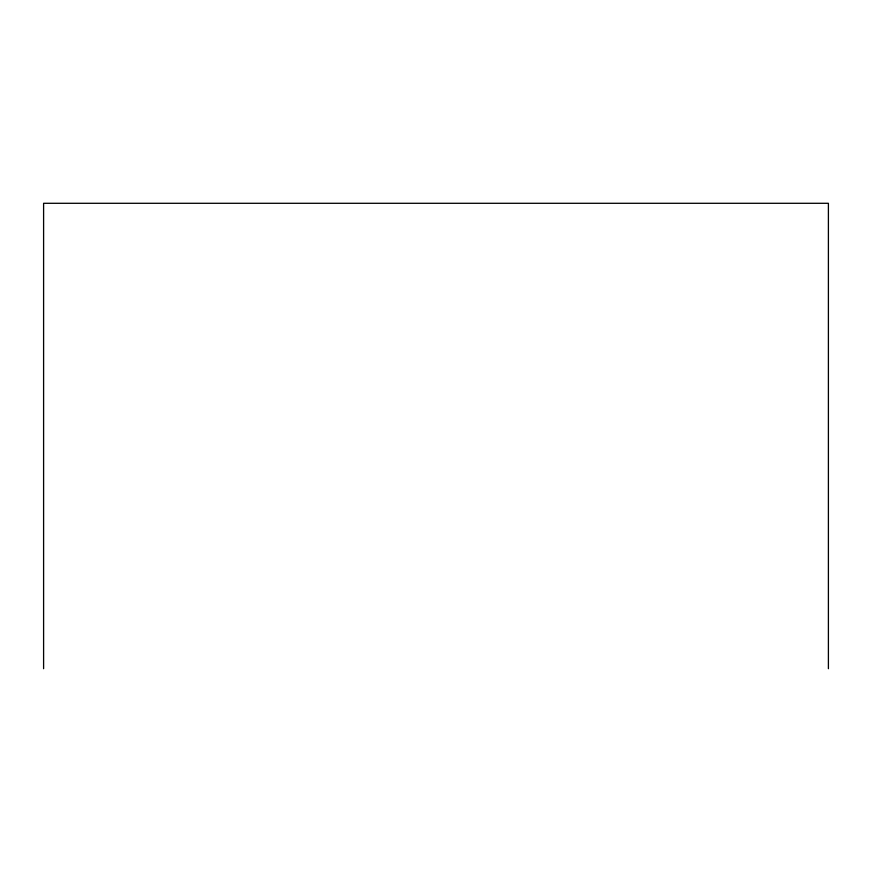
<?xml version="1.0" encoding="UTF-8"?>
<svg xmlns="http://www.w3.org/2000/svg" width="872" height="872" viewBox="0 0 872 872"><rect width="100%" height="100%" fill="white"/><g stroke="black" fill="none" stroke-linecap="round" stroke-linejoin="round"><path stroke-width="1.31" d="M828.4 668.704L828.4 203.296L43.6 203.296L43.6 668.704"/></g></svg>
